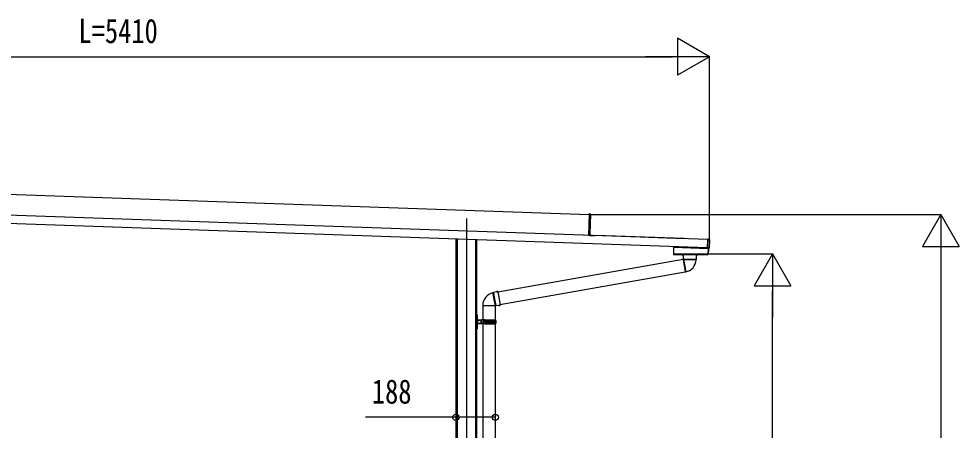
# Model space of a CAD drawing. Units: millimetres, scale not verified. Extents: x -14718 to 14718, y -10397 to 10401.
# Drawn here: x -40 to 4430, y -3350 to -1394 of the extents above; entities that cross this region are included whole.
import ezdxf
from ezdxf.enums import TextEntityAlignment as Align

# ---------------------------------------------------------------- set-up
doc = ezdxf.new("R2010")
doc.units = ezdxf.units.MM
doc.header["$LTSCALE"] = 50
for name, color, linetype in [('0-4_YKK_12', 2, 'Continuous'), ('0-5_YKK_A1', 4, 'Continuous'), ('0-6_YKK_D', 6, 'Continuous')]:
    doc.layers.add(name, color=color, linetype=linetype)
doc.styles.add('ＭＳ ゴシック', font='')
doc.styles.get('ＭＳ ゴシック').set_extended_font_data('MS Gothic')

msp = doc.modelspace()

# ---------------------------------------------------------------- linework, layer by layer
at = {"layer": '0-4_YKK_12'}
msp.add_line((2087.32, -2342.97), (2087.32, -5264.27), dxfattribs=at)
at = {"layer": '0-5_YKK_A1'}
for p, q in [((-1589.91, -2174.98), (2671.73, -2323.8)), ((3235.6, -2443.55), (-1759.06, -2269.13)), ((3234.2, -2483.53), (-2160.45, -2295.14)), ((2671.78, -2322.3), (2668.24, -2423.71)), ((2677.3, -2322.83), (2671.78, -2322.3)), ((2671.8, -2321.8), (2671.82, -2321.3)), ((2671.8, -2321.8), (2671.8, -2321.8)), ((2677.32, -2322.33), (2671.8, -2321.8)), ((2671.82, -2321.3), (2677.33, -2321.83)), ((2674.08, -2414.92), (2677.3, -2322.83)), ((2677.77, -2322.85), (2674.55, -2414.94)), ((2677.3, -2322.83), (2677.77, -2322.85)), ((2677.32, -2322.33), (2677.32, -2322.33)), ((2677.32, -2322.33), (2677.78, -2322.35)), ((2677.78, -2322.35), (2677.77, -2322.85)), ((2037.32, -2441.73), (2037.32, -4711.77)), ((2044.19, -2441.97), (2044.19, -5211.77)), ((2130.46, -2444.98), (2130.46, -5211.77)), ((2135.52, -2445.16), (2135.52, -4711.77)), ((2668.24, -2423.71), (2668.24, -2423.74)), ((2673.8, -2422.93), (2674.08, -2414.92)), ((2673.8, -2422.93), (2674.27, -2422.95)), ((2674.08, -2414.92), (2674.55, -2414.94)), ((2674.55, -2414.94), (2674.27, -2422.95)), ((2703.23, -2424.66), (2703.22, -2424.96)), ((2703.25, -2424.06), (2703.23, -2424.66)), ((3122.97, -2439.32), (2703.23, -2424.66)), ((2703.26, -2423.76), (2703.25, -2424.06)), ((3122.99, -2438.72), (2703.25, -2424.06)), ((3123.01, -2438.42), (2703.26, -2423.76)), ((3122.97, -2439.32), (3122.96, -2439.62)), ((3122.99, -2438.72), (3122.97, -2439.32)), ((3123.01, -2438.42), (3122.99, -2438.72)), ((3242.65, -2443.26), (3235.62, -2443.01)), ((3235.64, -2442.51), (3235.65, -2442.16)), ((3236.85, -2442.2), (3235.65, -2442.16)), ((3235.65, -2442.16), (3235.65, -2442.16)), ((3236.85, -2442.2), (3235.65, -2442.16)), ((3236.85, -2442.2), (3236.85, -2442.2)), ((3237.45, -2442.11), (3243.15, -2442.31)), ((3237.45, -2442.11), (3237.45, -2442.19)), ((3241.22, -2484.31), (3242.65, -2443.26)), ((3243.15, -2443.27), (3241.72, -2484.33)), ((3243.63, -2442.83), (3242.16, -2484.8)), ((3243.15, -2443.27), (3242.65, -2443.26)), ((3242.67, -2442.76), (3243.15, -2442.31)), ((3243.63, -2442.83), (3243.15, -2443.27)), ((3072.22, -2480.38), (3072.22, -2513.86)), ((3072.22, -2480.38), (3072.6, -2480.39)), ((3072.9, -2480.09), (3072.52, -2480.08)), ((3072.6, -2480.39), (3072.9, -2480.39)), ((3072.6, -2480.39), (3072.6, -2513.48)), ((3072.72, -2479.88), (3072.72, -2477.89)), ((3072.9, -2480.39), (3072.91, -2480.09)), ((3072.91, -2480.09), (3235.71, -2485.78)), ((3073.07, -2479.89), (3073.37, -2479.89)), ((3073.07, -2479.9), (3073.37, -2479.91)), ((3073.37, -2479.89), (3073.37, -2477.91)), ((3235.22, -2485.56), (3073.37, -2479.91)), ((3234.17, -2484.56), (3234.16, -2484.91)), ((3234.16, -2484.91), (3235.35, -2484.96)), ((3234.16, -2484.91), (3234.16, -2484.91)), ((3234.16, -2484.91), (3235.35, -2484.95)), ((3235.24, -2484.95), (3235.22, -2485.56)), ((3235.52, -2485.57), (3235.22, -2485.56)), ((3235.35, -2484.95), (3235.35, -2484.96)), ((3235.52, -2485.57), (3235.54, -2484.96)), ((3235.63, -2485.76), (3235.65, -2484.97)), ((3237.73, -2485.85), (3235.71, -2485.78)), ((3235.95, -2485.01), (3235.95, -2485.09)), ((3241.65, -2485.29), (3235.95, -2485.09)), ((3237.43, -2513.87), (3238.4, -2486.17)), ((3237.73, -2485.85), (3237.72, -2486.15)), ((3238.11, -2485.86), (3237.73, -2485.85)), ((3238.02, -2486.16), (3238.4, -2486.17)), ((3241.65, -2485.29), (3241.2, -2484.81)), ((3241.72, -2484.33), (3241.22, -2484.31)), ((3241.72, -2484.33), (3242.16, -2484.8)), ((3117.81, -2537.96), (2236.87, -2693.3)), ((3072.6, -2513.48), (3072.22, -2513.86)), ((3072.52, -2514.16), (3072.9, -2513.78)), ((3072.52, -2514.16), (3237.14, -2514.16)), ((3072.9, -2513.48), (3072.6, -2513.48)), ((3072.9, -2513.48), (3072.9, -2513.78)), ((3072.9, -2513.78), (3236.77, -2513.78)), ((3074.22, -2514.6), (3074.62, -2514.6)), ((3074.62, -2514.6), (3074.92, -2514.6)), ((3074.92, -2514.6), (3110.32, -2514.6)), ((3081.72, -2514.6), (3081.72, -2514.4)), ((3084.72, -2514.4), (3081.72, -2514.4)), ((3084.72, -2514.16), (3084.72, -2514.4)), ((3084.72, -2514.4), (3084.72, -2514.6)), ((3108.22, -2514.4), (3105.22, -2514.4)), ((3105.22, -2514.6), (3105.22, -2514.4)), ((3108.22, -2514.4), (3108.22, -2514.6)), ((3110.32, -2514.6), (3110.82, -2514.6)), ((3117.87, -2515.6), (3115.72, -2516.38)), ((3115.72, -2516.38), (3115.72, -2520.03)), ((3115.72, -2516.38), (3115.79, -2516.38)), ((3115.72, -2520.03), (3117.97, -2520.85)), ((3115.72, -2520.03), (3115.79, -2520.03)), ((3115.86, -2519.12), (3115.86, -2517.3)), ((3117.22, -2514.6), (3117.22, -2514.16)), ((3117.22, -2514.6), (3117.22, -2515.1)), ((3117.22, -2514.6), (3182.22, -2514.6)), ((3117.22, -2515.1), (3117.36, -2515.1)), ((3117.81, -2537.96), (3128.26, -2597.25)), ((3117.87, -2515.6), (3118, -2515.6)), ((3117.97, -2520.85), (3118.23, -2536.13)), ((3118.1, -2520.85), (3117.97, -2520.85)), ((3118, -2515.6), (3118.22, -2515.6)), ((3119.83, -2539.03), (3118.05, -2539.34)), ((3118.18, -2519.94), (3118.12, -2516.5)), ((3181.22, -2515.6), (3118.22, -2515.6)), ((3118.23, -2536.13), (3119.29, -2537.69)), ((3118.23, -2536.13), (3181.22, -2536.13)), ((3119.62, -2537.83), (3130.05, -2596.98)), ((3124.58, -2538.09), (3179.89, -2538.09)), ((3179.84, -2539.7), (3179.89, -2538.09)), ((3179.89, -2538.09), (3181.22, -2536.13)), ((3181.22, -2515.6), (3181.44, -2515.6)), ((3181.22, -2536.13), (3181.48, -2520.85)), ((3181.26, -2519.94), (3181.33, -2516.5)), ((3181.48, -2520.85), (3181.35, -2520.85)), ((3181.44, -2515.6), (3181.57, -2515.6)), ((3181.48, -2520.85), (3183.72, -2520.03)), ((3183.72, -2516.38), (3181.57, -2515.6)), ((3182.09, -2515.1), (3182.22, -2515.1)), ((3182.22, -2514.6), (3182.22, -2514.16)), ((3182.22, -2514.6), (3182.22, -2515.1)), ((3183.59, -2519.12), (3183.59, -2517.3)), ((3183.66, -2516.38), (3183.72, -2516.38)), ((3183.66, -2520.03), (3183.72, -2520.03)), ((3183.72, -2520.03), (3183.72, -2516.38)), ((3236.77, -2513.48), (3236.77, -2513.78)), ((3236.77, -2513.78), (3237.14, -2514.16)), ((3237.43, -2513.87), (3237.07, -2513.49)), ((2247.32, -2752.58), (3128.26, -2597.25)), ((3128.02, -2595.87), (3129.79, -2595.56)), ((2214.72, -2697.17), (2213.14, -2697.51)), ((2216.42, -2695.53), (2214.72, -2697.17)), ((2214.72, -2697.17), (2224.32, -2751.64)), ((2231.42, -2692.61), (2216.42, -2695.53)), ((2216.42, -2695.53), (2221.89, -2726.54)), ((2221.89, -2726.54), (2227.35, -2757.55)), ((2231.83, -2690.26), (2231.42, -2692.61)), ((2231.44, -2692.74), (2231.42, -2692.61)), ((2235.43, -2689.63), (2231.83, -2690.26)), ((2231.83, -2690.26), (2231.85, -2690.32)), ((2232.35, -2692.67), (2235.73, -2692.01)), ((2232.76, -2690.23), (2234.55, -2689.92)), ((2236.57, -2691.61), (2235.43, -2689.63)), ((2235.43, -2689.63), (2235.44, -2689.69)), ((2236.57, -2691.61), (2236.6, -2691.74)), ((2236.6, -2691.74), (2247.61, -2754.21)), ((2165.37, -2756.49), (2225.44, -2756.49)), ((2165.42, -2753.97), (2165.42, -2825.77)), ((2225.62, -2825.76), (2225.62, -2756.74)), ((2225.63, -2756.79), (2227.35, -2757.55)), ((2227.35, -2757.55), (2242.45, -2755.16)), ((2242.45, -2755.16), (2242.43, -2755.03)), ((2242.45, -2755.16), (2243.64, -2757.23)), ((2243.63, -2757.17), (2243.64, -2757.23)), ((2243.64, -2757.23), (2247.24, -2756.59)), ((2244.52, -2756.94), (2246.31, -2756.62)), ((2247.23, -2756.53), (2247.24, -2756.59)), ((2247.24, -2756.59), (2247.64, -2754.34)), ((2247.61, -2754.21), (2247.64, -2754.34)), ((2136.52, -2807.56), (2135.52, -2807.56)), ((2136.52, -2807.56), (2136.52, -2801.27)), ((2136.52, -2834.77), (2136.52, -2807.56)), ((2138.52, -2802.17), (2138.7, -2807.9)), ((2136.52, -2834.77), (2135.52, -2834.77)), ((2136.52, -2834.77), (2139.52, -2834.77)), ((2136.52, -2861.97), (2136.52, -2834.77)), ((2139.52, -2834.77), (2138.7, -2861.63)), ((2139.52, -2834.77), (2140.52, -2834.77)), ((2140.23, -2825.52), (2140.33, -2828.77)), ((2140.33, -2840.77), (2140.23, -2844.01)), ((2157.52, -2828.77), (2140.34, -2828.77)), ((2140.34, -2828.77), (2140.52, -2834.77)), ((2140.52, -2834.77), (2140.34, -2840.77)), ((2140.34, -2840.77), (2157.52, -2840.77)), ((2141.19, -2825.77), (2157.52, -2825.77)), ((2157.52, -2843.77), (2141.19, -2843.77)), ((2157.52, -2825.77), (2160.52, -2825.77)), ((2157.52, -2828.77), (2157.52, -2825.77)), ((2157.52, -2830.27), (2157.52, -2828.77)), ((2157.52, -2830.27), (2157.52, -2839.26)), ((2158.51, -2830.27), (2157.52, -2830.27)), ((2160.52, -2830.27), (2157.52, -2830.27)), ((2158.51, -2839.26), (2157.52, -2839.26)), ((2157.52, -2839.27), (2160.52, -2839.27)), ((2157.52, -2840.77), (2157.52, -2839.27)), ((2157.52, -2843.77), (2157.52, -2840.77)), ((2160.52, -2843.77), (2157.52, -2843.77)), ((2160.52, -2830.27), (2158.51, -2830.27)), ((2158.51, -2839.26), (2158.51, -2830.27)), ((2160.52, -2839.26), (2158.51, -2839.26)), ((2168.52, -2825.77), (2160.52, -2825.77)), ((2165.42, -2843.77), (2165.42, -3654.27)), ((2168.53, -2830.27), (2166.52, -2830.27)), ((2168.53, -2839.26), (2166.52, -2839.26)), ((2168.52, -2839.27), (2166.52, -2839.27)), ((2168.52, -2830.27), (2168.52, -2825.77)), ((2168.52, -2843.77), (2168.52, -2839.27)), ((2168.53, -2825.76), (2168.53, -2830.27)), ((2175.55, -2825.76), (2168.53, -2825.76)), ((2168.53, -2834.76), (2168.53, -2830.27)), ((2168.53, -2839.26), (2168.53, -2834.77)), ((2175.03, -2834.77), (2168.53, -2834.77)), ((2168.53, -2843.76), (2168.53, -2839.26)), ((2175.55, -2843.76), (2168.53, -2843.76)), ((2175.03, -2834.77), (2175.03, -2834.76)), ((2175.03, -2834.77), (2175.03, -2834.77)), ((2175.12, -2834.77), (2175.12, -2834.76)), ((2229.02, -2834.76), (2175.29, -2834.76)), ((2175.79, -2825.76), (2175.55, -2825.76)), ((2175.79, -2843.76), (2175.55, -2843.76)), ((2175.79, -2825.76), (2176.19, -2825.76)), ((2175.79, -2843.76), (2176.19, -2843.76)), ((2176.19, -2825.76), (2227.52, -2825.76)), ((2176.19, -2843.76), (2227.52, -2843.76)), ((2228.52, -2827.76), (2177.22, -2827.76)), ((2228.52, -2841.76), (2177.22, -2841.76)), ((2225.62, -3654.26), (2225.62, -2843.76)), ((2227.52, -2827.76), (2227.52, -2825.76)), ((2227.52, -2843.76), (2227.52, -2841.76)), ((2136.52, -2861.97), (2135.52, -2861.97)), ((2135.52, -2868.27), (2136.52, -2868.27)), ((2136.52, -2861.97), (2138.7, -2861.63)), ((2136.52, -2868.27), (2136.52, -2861.97)), ((2136.52, -2868.27), (2138.52, -2867.36)), ((2138.7, -2861.63), (2138.52, -2867.36))]:
    msp.add_line(p, q, dxfattribs=at)
for points in [[(2671.78, -2322.3), (2671.8, -2321.8), (2677.32, -2322.33)], [(2674.28, -2422.79), (2674.33, -2422.8), (2674.37, -2422.83)], [(2674.57, -2422.96), (2674.37, -2422.98), (2674.28, -2422.99)], [(2674.55, -2423.46), (2699.24, -2424.32), (2699.22, -2424.82)], [(2674.57, -2422.96), (2699.26, -2423.82), (2699.24, -2424.32)], [(3234.17, -2484.56), (3234.18, -2484.07), (3235.62, -2443.01), (3235.64, -2442.51)], [(3235.64, -2442.51), (3242.67, -2442.76), (3242.65, -2443.26)], [(3237.45, -2442.19), (3237.39, -2442.19), (3237.35, -2442.2)], [(3073.07, -2477.9), (3073.07, -2479.89), (3072.72, -2479.88)], [(3234.18, -2484.07), (3241.22, -2484.31), (3241.2, -2484.81), (3234.17, -2484.56)], [(3235.86, -2485), (3235.89, -2485), (3235.95, -2485.01)], [(3236.77, -2513.48), (3237.07, -2513.49), (3238.02, -2486.16), (3237.72, -2486.15)], [(3105.22, -2514.16), (3105.22, -2514.4), (3084.72, -2514.4)], [(3115.79, -2516.38), (3117.23, -2515.87), (3118, -2515.6)], [(3118.1, -2520.85), (3117.28, -2520.56), (3115.79, -2520.03)], [(3118.12, -2516.5), (3117.23, -2516.81), (3115.86, -2517.3)], [(3115.86, -2519.12), (3117.28, -2519.62), (3118.18, -2519.94)], [(3119.62, -2537.83), (3119.28, -2537.66), (3119.31, -2537.68)], [(3179.84, -2539.7), (3179.81, -2539.66), (3179.16, -2539.5), (3177.66, -2539.36), (3175.41, -2539.24), (3172.36, -2539.13), (3168.76, -2539.03), (3164.51, -2538.93), (3159.96, -2538.84), (3154.98, -2538.75), (3150, -2538.66), (3144.86, -2538.57), (3140, -2538.48), (3135.28, -2538.38), (3131.1, -2538.29), (3127.33, -2538.18), (3124.58, -2538.09)], [(3181.26, -2519.94), (3182.17, -2519.62), (3183.59, -2519.12)], [(3183.59, -2517.3), (3182.22, -2516.81), (3181.33, -2516.5)], [(3183.66, -2520.03), (3182.17, -2520.56), (3181.35, -2520.85)], [(3181.44, -2515.6), (3182.21, -2515.87), (3183.66, -2516.38)], [(2225.64, -2756.76), (2225.58, -2756.68), (2225.44, -2756.49), (2225.42, -2756.46), (2225.29, -2756.2), (2224.87, -2754.51), (2224.32, -2751.64), (2223.75, -2748.95), (2223.02, -2745.37), (2222.17, -2741.15), (2221.29, -2736.66), (2220.33, -2731.75), (2219.38, -2726.85), (2218.4, -2721.82), (2217.47, -2717.07), (2216.56, -2712.47), (2215.75, -2708.41), (2215, -2704.77), (2214.38, -2701.86), (2213.85, -2699.59), (2213.46, -2698.16), (2213.19, -2697.53), (2213.14, -2697.51)], [(2231.44, -2692.74), (2231.58, -2691.89), (2231.85, -2690.32)], [(2232.76, -2690.23), (2232.51, -2691.72), (2232.35, -2692.67)], [(2235.73, -2692.01), (2235.27, -2691.19), (2234.55, -2689.92)], [(2235.44, -2689.69), (2236.2, -2691.03), (2236.6, -2691.74)], [(2243.63, -2757.17), (2242.85, -2755.79), (2242.43, -2755.03)], [(2243.31, -2754.79), (2245.02, -2754.52), (2246.71, -2754.26)], [(2243.31, -2754.79), (2243.78, -2755.62), (2244.52, -2756.94)], [(2246.31, -2756.62), (2246.55, -2755.18), (2246.71, -2754.26)], [(2247.61, -2754.21), (2247.48, -2755.02), (2247.23, -2756.53)], [(2138.52, -2802.17), (2136.52, -2801.27), (2135.52, -2801.27)], [(2136.52, -2807.56), (2138.7, -2807.9), (2139.52, -2834.77)], [(2168.52, -2843.77), (2160.52, -2843.77), (2160.52, -2825.77)], [(2168.52, -2830.27), (2166.52, -2830.27), (2166.52, -2839.27)], [(2175.29, -2834.76), (2175.12, -2834.76), (2175.03, -2834.76), (2168.53, -2834.76)], [(2175.55, -2825.76), (2175.16, -2830.22), (2175.03, -2834.76)]]:
    msp.add_lwpolyline(points, dxfattribs=at)
msp.add_lwpolyline([(3072.9, -2513.48), (3072.9, -2480.39), (3237.72, -2486.15), (3236.77, -2513.48)], close=True, dxfattribs=at)
for centre, radius, start, end in [((2675.26, -2322.51), 2.07, 351.06854, 4.93146), ((2675.27, -2322.01), 2.07, 351.06854, 4.93146), ((2677.27, -2322.83), 0.5, 358, 84.5), ((2677.29, -2322.33), 0.5, 358, 84.5), ((2668.29, -2423.71), 0.046, 175.29565, 214.77267), ((2674.8, -2422.97), 1, 178, 198.10214), ((2677.02, -2423.27), 3.17, 180.02593, 184.48569), ((2673.96, -2424.78), 1.51, 74.62836, 93.96537), ((2676.36, -2446.21), 22.82, 94.53647, 96.28466), ((2674.77, -2422.96), 0.5, 178, 268), ((2674.79, -2422.46), 0.5, 178, 268), ((2674.57, -2423.22), 0.242, 207.21704, 266.19947), ((2674.79, -2422.7), 0.765, 234.9594, 266.94829), ((2674.59, -2422.72), 0.242, 207.21704, 266.19947), ((2674.81, -2422.2), 0.765, 234.9594, 266.94829), ((3237.09, -2438.2), 4.01, 266.55184, 273.90119), ((3242.65, -2443.26), 0.501, 358.24971, 87.75029), ((3072.9, -2480.39), 0.3, 88.05611, 180.04719), ((3072.9, -2480.39), 0.3, 88.19064, 179.87538), ((3072.9, -2480.39), 0.3, 90.16173, 180.04449), ((3072.9, -2480.25), 0.159, 86.02272, 89.97728), ((3235.34, -2488.66), 3.71, 81.82188, 89.76035), ((3235.72, -2485.58), 0.2, 178, 268), ((3237.72, -2486.15), 0.3, 357.94657, 87.94647), ((3241.22, -2484.31), 0.501, 268.24971, 357.75029), ((3072.91, -2513.48), 0.301, 180.24971, 269.75029), ((3081.42, -2514.4), 0.3, 0, 54.36863), ((3108.52, -2514.4), 0.3, 125.63137, 180), ((3113.12, -2517.05), 2.75, 354.81691, 13.99327), ((3112.21, -2519.3), 3.66, 348.38866, 2.80116), ((3118.22, -2514.6), 1, 180, 270), ((3118.22, -2515.1), 1, 180, 220.49583), ((3115.56, -2516.37), 2.56, 357.19737, 17.56812), ((3116.29, -2520.22), 1.92, 340.91849, 8.46572), ((3123.44, -2511.97), 26.14, 261.58885, 272.50926), ((3119.57, -2537.6), 60.3, 280, 358.00006), ((3181.22, -2514.6), 1, 270, 0), ((3183.77, -2520.17), 2.51, 174.83553, 195.78026), ((3183.24, -2516.29), 1.93, 159.00896, 186.22555), ((3181.22, -2515.1), 1, 319.50417, 0), ((3187.24, -2517.12), 3.66, 168.38866, 182.80116), ((3186.33, -2519.37), 2.75, 174.81691, 193.99327), ((3236.77, -2513.48), 0.301, 270.23913, 357.76087), ((2225.67, -2756.49), 60.3, 101.99843, 180), ((2231.75, -2690.85), 1.92, 260.91849, 288.46572), ((2231.95, -2686.67), 3.66, 268.38866, 282.80116), ((2234.32, -2687.17), 2.75, 274.81691, 293.99327), ((2235.41, -2689.47), 2.56, 277.19737, 297.56812), ((2243.52, -2757.29), 2.51, 94.83553, 115.78026), ((2244.75, -2759.68), 2.75, 94.81691, 113.99327), ((2247.12, -2760.19), 3.66, 88.38866, 102.80116), ((2247.25, -2756.1), 1.93, 79.00896, 106.22555), ((2141.19, -2823.77), 2, 181.7624, 241.44015), ((2141.19, -2845.77), 2, 118.55985, 178.2376), ((2141.19, -2823.77), 2, 241.44015, 270), ((2141.19, -2845.77), 2, 90, 118.55985), ((2175.08, -2834.99), 0.226, 80.79578, 102.71983), ((2252.92, -2834.78), 77.89, 179.99307, 186.62466), ((2256.04, -2834.74), 80.75, 173.61461, 180.01355), ((2256.04, -2834.78), 80.75, 179.98461, 186.38348), ((2177.35, -2843.37), 1.61, 94.66451, 194.14319), ((2177.41, -2826.12), 1.66, 167.69464, 263.49512), ((2177.99, -2825.96), 1.81, 173.59328, 264.82407), ((2178.05, -2843.61), 1.86, 96.97139, 184.61125), ((2179.77, -2834.76), 49.25, 0, 8.17123), ((2179.77, -2834.77), 49.25, 351.83186, 0.00306)]:
    msp.add_arc(centre, radius, start, end, dxfattribs=at)
for centre, major_axis, ratio, start_param, end_param in [((2681.3, -2424.19), (13.07, -0.46), 0.061163, 2.1795146, 3.1041886), ((2681.32, -2424.19), (13.07, -0.46), 0.038227, 2.1795146, 3.1415927), ((3236.85, -2442.17), (0.6, -0.021), 0.061163, 4.712389, 6.2831853), ((3237.44, -2442.41), (-0.01, -0.3), 0.998135, 3.1415927, 3.9545103), ((3243.13, -2442.81), (0.367, 0.342), 0.99628, 5.4996506, 7.06672), ((3072.52, -2480.38), (-0.3, 0.01), 0.998133, 4.7490956, 6.3180268), ((3072.52, -2479.88), (-0.2, 0.007), 0.998133, 1.607503, 3.1764341), ((3072.6, -2479.89), (0, 0.5), 0.061125, 3.1027435, 3.1394501), ((3072.9, -2479.89), (0.007, 0.2), 0.854479, 3.1782993, 4.712389), ((3072.9, -2479.89), (0.47, -0.016), 0.425228, 4.7490956, 6.2831853), ((3072.9, -2479.89), (-0.011, 0.2), 0.151815, 3.0913179, 3.1280246), ((3072.87, -2479.89), (0.201, -0.007), 0.992577, 6.2831853, 6.3180268), ((3072.87, -2479.89), (-0.501, 0.017), 0.998133, 3.1415927, 3.1764341), ((3235.72, -2485.58), (0.5, -0.017), 0.4, 3.1415927, 4.712389), ((3235.35, -2484.99), (0.6, -0.021), 0.061163, 6.2831853, 7.8539816), ((3235.96, -2484.79), (-0.01, -0.3), 0.998135, 5.4691958, 6.2831853), ((3238.1, -2486.16), (0.3, -0.01), 0.998135, 0, 1.5707963), ((3241.66, -2484.79), (0.342, -0.367), 0.99628, 5.4996506, 7.06672), ((3072.52, -2513.86), (0.213, 0.213), 0.99628, 2.358058, 3.9251274), ((3237.13, -2513.86), (-0.209, 0.217), 0.996405, 2.3754474, 3.9077379), ((2140.34, -2828.61), (1, 0.031), 0.162205, 3.1415927, 4.7026633), ((2140.34, -2840.93), (1, -0.031), 0.162205, 1.580522, 3.1415927), ((2140.43, -2831.77), (-0.1, 3), 0.333136, 6.2716543, 6.28138), ((2140.43, -2837.77), (0.1, 3), 0.333136, 3.143398, 3.1531236), ((2157.52, -2828.28), (3, 0), 0.162278, 4.712389, 6.2831853), ((2157.52, -2841.25), (3, 0), 0.162278, 6.2831853, 7.8539816)]:
    msp.add_ellipse(centre, major_axis=major_axis, ratio=ratio, start_param=start_param, end_param=end_param, dxfattribs=at)
at = {"layer": '0-6_YKK_D'}
for p, q in [((3242.58, -1573.84), (3091.02, -1486.34)), ((3091.02, -1486.34), (3091.02, -1661.34)), ((-1992.43, -1573.84), (3067.58, -1573.84)), ((3242.58, -1573.84), (2939.47, -1573.84)), ((3242.58, -1573.84), (3091.02, -1661.34)), ((3242.58, -2443.28), (3242.58, -1572.84)), ((2674.23, -2324.68), (4343.58, -2324.68)), ((4342.58, -2324.68), (4255.08, -2476.24)), ((4342.58, -2324.68), (4430.08, -2476.24)), ((4342.58, -2324.68), (4342.58, -2627.79)), ((4255.08, -2476.24), (4430.08, -2476.24)), ((4342.58, -2499.68), (4342.58, -4536.6)), ((3235.72, -2511.6), (3543.58, -2511.6)), ((3542.58, -2511.6), (3455.08, -2663.15)), ((3542.58, -2511.6), (3630.08, -2663.15)), ((3542.58, -2511.6), (3542.58, -2814.71)), ((3455.08, -2663.15), (3630.08, -2663.15)), ((3542.58, -4536.6), (3542.58, -2686.6))]:
    msp.add_line(p, q, dxfattribs=at)
msp.add_lwpolyline([(2225.62, -3288.59), (2037.62, -3288.59), (1608.22, -3288.59)], dxfattribs=at)
for centre in [(2037.62, -3288.59), (2225.62, -3288.59)]:
    msp.add_circle(centre, 14.88, dxfattribs=at)

# ---------------------------------------------------------------- texts
at = {"layer": '0-6_YKK_D', "style": 'ＭＳ ゴシック', "width": 0.8}
for s, p in [('L=5410', (243.57, -1543.84)), ('188', (1638.22, -3258.59))]:
    msp.add_text(s, height=115.5, dxfattribs=at).set_placement(p, align=Align.BOTTOM_LEFT)

doc.saveas('drawing.dxf')
